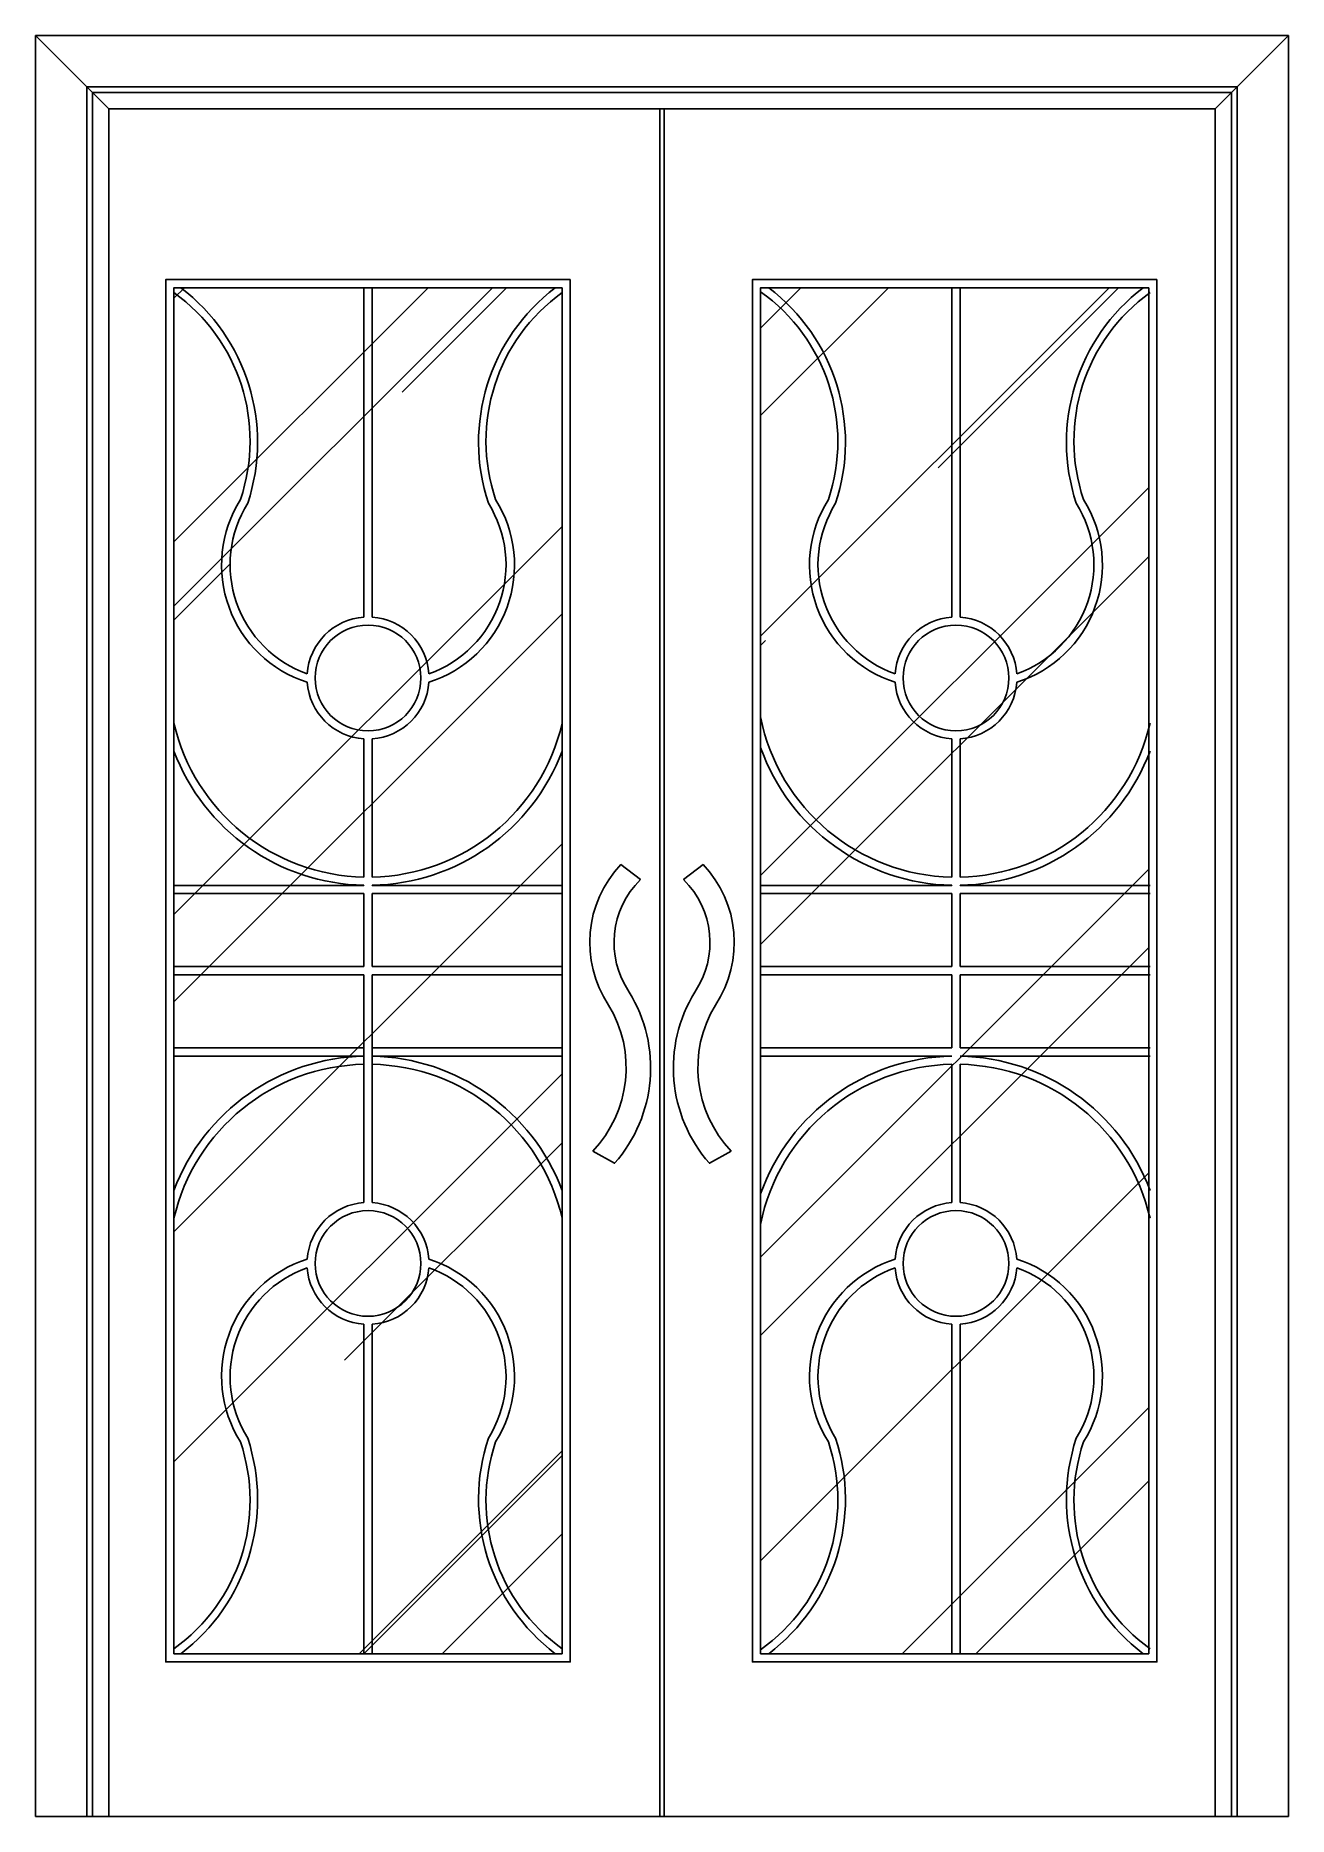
# Model space of a CAD drawing. Header units: metres. Extents: x -4719 to -3179, y 0 to 2190.
import ezdxf

# ---------------------------------------------------------------- set-up
doc = ezdxf.new("R2010")
doc.units = ezdxf.units.M
for name, color, linetype in [('2', 2, 'Continuous'), ('3', 3, 'Continuous'), ('4', 4, 'Continuous'), ('6', 3, 'Continuous'), ('7', 7, 'Continuous')]:
    doc.layers.add(name, color=color, linetype=linetype)

msp = doc.modelspace()

# ---------------------------------------------------------------- linework, layer by layer
at = {"layer": '2'}
msp.add_line((-4718.67, 0), (-3178.67, 0), dxfattribs=at)
at = {"layer": '3'}
for p, q in [((-4628.67, 2100), (-4718.67, 2190)), ((-3268.67, 2100), (-3178.67, 2190)), ((-3951.17, 2100), (-3951.17, 0)), ((-3946.17, 2100), (-3946.17, 0)), ((-4548.67, 1488.18), (-4156.85, 1880)), ((-4548.67, 1567.38), (-4236.05, 1880)), ((-4548.67, 1867.19), (-4535.86, 1880)), ((-4268.21, 1751.67), (-4139.88, 1880)), ((-3827.58, 1451.26), (-3398.83, 1880)), ((-3827.58, 1722.78), (-3670.36, 1880)), ((-3827.58, 1830.26), (-3777.84, 1880)), ((-3609.19, 1658.33), (-3387.52, 1880)), ((-3827.58, 1157.1), (-3350.31, 1634.37)), ((-4548.67, 1109.17), (-4071.4, 1586.45)), ((-4548.67, 1471.21), (-4480.34, 1539.54)), ((-3827.58, 1072.25), (-3350.31, 1549.52)), ((-4548.67, 1001.69), (-4071.4, 1478.97)), ((-3827.58, 1439.94), (-3821.32, 1446.2)), ((-4548.67, 718.85), (-4071.4, 1196.12)), ((-3827.58, 687.58), (-3350.31, 1164.85)), ((-3827.58, 591.41), (-3350.31, 1068.69)), ((-4548.67, 436.01), (-4071.4, 913.28)), ((-4338.92, 560.91), (-4071.4, 828.43)), ((-3827.58, 314.23), (-3350.31, 791.5)), ((-3653.31, 200), (-3350.31, 503)), ((-4320.82, 200), (-4071.4, 449.42)), ((-4315.16, 200), (-4071.4, 443.76)), ((-3562.8, 200), (-3350.31, 412.49)), ((-3562.8, 200), (-3350.31, 412.49)), ((-4218.99, 200), (-4071.4, 347.6))]:
    msp.add_line(p, q, dxfattribs=at)
for points in [[(-4655.67, 0), (-4655.67, 2127), (-3241.67, 2127), (-3241.67, 0)], [(-4648.67, 0), (-4648.67, 2120), (-3248.67, 2120), (-3248.67, 0)]]:
    msp.add_lwpolyline(points, dxfattribs=at)
at = {"layer": '4'}
for points in [[(-4718.67, 0), (-4718.67, 2190), (-3178.67, 2190), (-3178.67, 0)], [(-4628.67, 0), (-4628.67, 2100), (-3268.67, 2100), (-3268.67, 0)]]:
    msp.add_lwpolyline(points, dxfattribs=at)
at = {"layer": '6'}
msp.add_lwpolyline([(-4071.4, 1880), (-4071.4, 200), (-4548.67, 200), (-4548.67, 1880)], close=True, dxfattribs=at)
for points in [[(-4548.67, 1873.92, -0.33), (-4466.91, 1619.38, 0.49), (-4384.84, 1394.68)], [(-4540.23, 1880, -0.32), (-4457.92, 1614.89, 0.48), (-4384.85, 1405.22)], [(-4079.84, 1880, 0.32), (-4162.15, 1614.89, -0.48), (-4235.22, 1405.22)], [(-4071.4, 1873.92, 0.33), (-4153.16, 1619.38, -0.49), (-4235.22, 1394.68)], [(-3827.58, 1875.1, -0.33), (-3744.18, 1619.38, 0.49), (-3662.12, 1394.68)], [(-3817.5, 1880, -0.32), (-3735.19, 1614.89, 0.48), (-3662.12, 1405.22)], [(-3348.67, 1873.92, 0.33), (-3430.43, 1619.38, -0.49), (-3512.5, 1394.68)], [(-3357.11, 1880, 0.32), (-3439.42, 1614.89, -0.48), (-3512.49, 1405.22)], [(-4548.67, 206.08, 0.33), (-4466.91, 460.62, -0.49), (-4384.84, 685.32)], [(-4071.4, 206.08, -0.33), (-4153.16, 460.62, 0.49), (-4235.22, 685.32)], [(-3827.58, 204.9, 0.33), (-3744.18, 460.62, -0.49), (-3662.12, 685.32)], [(-3348.67, 206.08, -0.33), (-3430.43, 460.62, 0.49), (-3512.5, 685.32)], [(-4540.23, 200, 0.32), (-4457.92, 465.11, -0.48), (-4384.85, 674.78)], [(-4079.84, 200, -0.32), (-4162.15, 465.11, 0.48), (-4235.22, 674.78)], [(-3817.5, 200, 0.32), (-3735.19, 465.11, -0.48), (-3662.12, 674.78)], [(-3357.11, 200, -0.32), (-3439.42, 465.11, 0.48), (-3512.49, 674.78)]]:
    msp.add_lwpolyline(points, format="xyb", dxfattribs=at)
for points in [[(-4315.03, 1880), (-4315.03, 1474.83)], [(-4305.03, 1880), (-4305.03, 1474.83)], [(-3350.31, 1880), (-3827.58, 1880), (-3827.58, 200), (-3350.31, 200), (-3350.31, 1880)], [(-3592.31, 1880), (-3592.31, 1474.83)], [(-3582.31, 1880), (-3582.31, 1474.83)], [(-4315.03, 1325.17), (-4315.03, 1155.05)], [(-4305.03, 1325.17), (-4305.03, 1155.05)], [(-3592.31, 1325.17), (-3592.31, 1155.05)], [(-3582.31, 1325.17), (-3582.31, 1155.05)], [(-4548.67, 1145), (-4315.03, 1145)], [(-4315.03, 1145.05), (-4315.03, 1145)], [(-4305.03, 1145.05), (-4305.03, 1145)], [(-4305.03, 1145), (-4071.4, 1145)], [(-3592.31, 1145), (-3827.58, 1145)], [(-3592.31, 1145.05), (-3592.31, 1145)], [(-3582.31, 1145.05), (-3582.31, 1145)], [(-3348.67, 1145), (-3582.31, 1145)], [(-4548.67, 1135), (-4315.03, 1135)], [(-4315.03, 1135), (-4315.03, 1045)], [(-4305.03, 1135), (-4071.4, 1135)], [(-4305.03, 1135), (-4305.03, 1045)], [(-3592.31, 1135), (-3827.58, 1135)], [(-3592.31, 1135), (-3592.31, 1045)], [(-3348.67, 1135), (-3582.31, 1135)], [(-3582.31, 1135), (-3582.31, 1045)], [(-4548.67, 1045), (-4315.03, 1045)], [(-4548.67, 1035), (-4315.03, 1035)], [(-4315.03, 1035), (-4315.03, 754.83)], [(-4315.03, 945), (-4315.03, 1035)], [(-4305.03, 1045), (-4071.4, 1045)], [(-4305.03, 1035), (-4305.03, 754.83)], [(-4305.03, 945), (-4305.03, 1035)], [(-4305.03, 1035), (-4071.4, 1035)], [(-3592.31, 1045), (-3827.58, 1045)], [(-3592.31, 1035), (-3827.58, 1035)], [(-3592.31, 1035), (-3592.31, 945)], [(-3592.31, 945), (-3592.31, 1035)], [(-3348.67, 1045), (-3582.31, 1045)], [(-3582.31, 1035), (-3582.31, 945)], [(-3582.31, 945), (-3582.31, 1035)], [(-3348.67, 1035), (-3582.31, 1035)], [(-4548.67, 945), (-4315.03, 945)], [(-4305.03, 945), (-4071.4, 945)], [(-3592.31, 945), (-3827.58, 945)], [(-3348.67, 945), (-3582.31, 945)], [(-4548.67, 935), (-4315.03, 935)], [(-4315.03, 934.95), (-4315.03, 935)], [(-4315.03, 754.83), (-4315.03, 924.95)], [(-4305.03, 935), (-4071.4, 935)], [(-4305.03, 934.95), (-4305.03, 935)], [(-4305.03, 754.83), (-4305.03, 924.95)], [(-3592.31, 935), (-3827.58, 935)], [(-3592.31, 934.95), (-3592.31, 935)], [(-3592.31, 924.95), (-3592.31, 754.83)], [(-3592.31, 754.83), (-3592.31, 924.95)], [(-3582.31, 934.95), (-3582.31, 935)], [(-3348.67, 935), (-3582.31, 935)], [(-3582.31, 924.95), (-3582.31, 754.83)], [(-3582.31, 754.83), (-3582.31, 924.95)], [(-4315.03, 605.17), (-4315.03, 200)], [(-4315.03, 200), (-4315.03, 605.17)], [(-4305.03, 605.17), (-4305.03, 200)], [(-4305.03, 200), (-4305.03, 605.17)], [(-3592.31, 605.17), (-3592.31, 200)], [(-3592.31, 200), (-3592.31, 605.17)], [(-3582.31, 605.17), (-3582.31, 200)], [(-3582.31, 200), (-3582.31, 605.17)]]:
    msp.add_lwpolyline(points, dxfattribs=at)
for centre in [(-4310.03, 1400), (-3587.31, 1400), (-4310.03, 680), (-3587.31, 680)]:
    msp.add_circle(centre, 65, dxfattribs=at)
for centre, radius, start, end in [((-4310.03, 1400), 75, 93.82, 176.01), ((-4310.03, 1400), 75, 3.99, 86.18), ((-3587.31, 1400), 75, 93.82, 176.01), ((-3587.31, 1400), 75, 3.99, 86.18), ((-4310.03, 1400), 75, 184.07, 266.18), ((-4310.03, 1400), 75, 273.82, 355.93), ((-3587.31, 1400), 75, 184.07, 266.18), ((-3587.31, 1400), 75, 273.82, 355.93), ((-4310.03, 1400), 245, 193.09, 268.83), ((-4310.03, 1400), 245, 271.17, 346.91), ((-3587.31, 1400), 245, 191.27, 268.83), ((-3587.31, 1400), 245, 271.17, 346.91), ((-3587.31, 1400), 255, 199.57, 268.88), ((-4310.03, 1400), 255, 200.64, 268.88), ((-4310.03, 1400), 255, 271.12, 339.36), ((-3587.31, 1400), 255, 271.12, 339.36), ((-4310.03, 680), 255, 91.12, 159.36), ((-4310.03, 680), 245, 91.17, 166.91), ((-4310.03, 680), 255, 20.64, 88.88), ((-4310.03, 680), 245, 13.09, 88.83), ((-3587.31, 680), 245, 91.17, 168.73), ((-3587.31, 680), 255, 91.12, 160.43), ((-3587.31, 680), 255, 20.64, 88.88), ((-3587.31, 680), 245, 13.09, 88.83), ((-4310.03, 680), 75, 93.82, 175.93), ((-4310.03, 680), 75, 4.07, 86.18), ((-3587.31, 680), 75, 93.82, 175.93), ((-3587.31, 680), 75, 4.07, 86.18), ((-4310.03, 680), 75, 183.99, 266.18), ((-4310.03, 680), 75, 273.82, 356.01), ((-3587.31, 680), 75, 183.99, 266.18), ((-3587.31, 680), 75, 273.82, 356.01)]:
    msp.add_arc(centre, radius, start, end, dxfattribs=at)
at = {"layer": '7'}
msp.add_lwpolyline([(-4061.4, 1890), (-4061.4, 190), (-4558.67, 190), (-4558.67, 1890)], close=True, dxfattribs=at)
msp.add_lwpolyline([(-3340.32, 1890), (-3837.58, 1890), (-3837.58, 190), (-3340.31, 190), (-3340.32, 1890)], dxfattribs=at)
for points in [[(-4033.87, 818.22), (-4006.99, 803.2, 0.33), (-3989.07, 1013.79, -0.36), (-3975.2, 1152.15), (-3999.1, 1170.59, 0.35), (-4014.45, 997.79, -0.34)], [(-3863.47, 818.22), (-3890.35, 803.2, -0.33), (-3908.27, 1013.79, 0.36), (-3922.14, 1152.15), (-3898.24, 1170.59, -0.35), (-3882.89, 997.79, 0.34)]]:
    msp.add_lwpolyline(points, format="xyb", close=True, dxfattribs=at)

doc.saveas('drawing.dxf')
